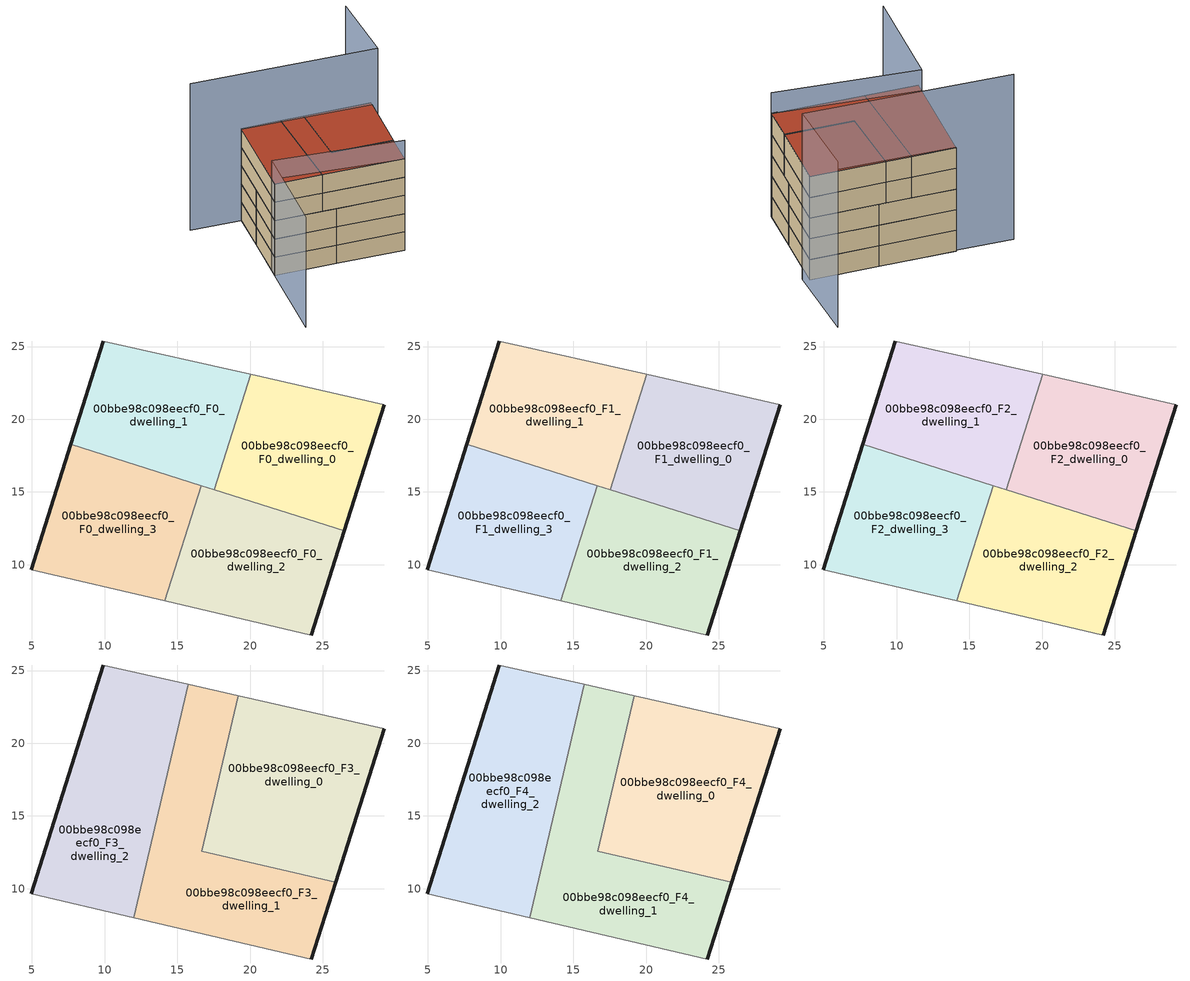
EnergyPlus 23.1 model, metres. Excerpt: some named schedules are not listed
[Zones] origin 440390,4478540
00bbe98c098eecf0_F0_dwelling_0
 floor ground (EU_floor_Construction): 26.49,12.33 29.23,21.01 20.06,23.09 17.55,15.16 z0
 wall outside (EU_wall_Construction): 29.23,21.01 26.49,12.33 z0:3
 wall adiabatic (EU_wall_Construction): 20.06,23.09 29.23,21.01 z0:3
 wall to 00bbe98c098eecf0_F0_dwelling_1 (EU_wall_Construction): 17.55,15.16 20.06,23.09 z0:3
 wall to 00bbe98c098eecf0_F0_dwelling_2 (EU_wall_Construction): 26.49,12.33 17.55,15.16 z0:3
00bbe98c098eecf0_F0_dwelling_1
 floor ground (EU_floor_Construction): 17.55,15.16 20.06,23.09 9.92,25.38 7.67,18.27 z0
 wall outside (EU_wall_Construction): 7.67,18.27 9.92,25.38 z0:3
 wall adiabatic (EU_wall_Construction): 9.92,25.38 20.06,23.09 z0:3
 wall to 00bbe98c098eecf0_F0_dwelling_3 (EU_wall_Construction): 16.65,15.44 7.67,18.27 z0:3
 wall to 00bbe98c098eecf0_F0_dwelling_2 (EU_wall_Construction): 17.55,15.15 16.65,15.44 z0:3
00bbe98c098eecf0_F0_dwelling_2
 floor ground (EU_floor_Construction): 24.22,5.16 26.49,12.33 16.65,15.44 14.15,7.51 z0
 wall outside (EU_wall_Construction): 26.49,12.33 24.22,5.16 z0:3
 wall adiabatic (EU_wall_Construction): 24.22,5.16 14.15,7.51 z0:3
 wall to 00bbe98c098eecf0_F0_dwelling_3 (EU_wall_Construction): 14.15,7.51 16.65,15.44 z0:3
00bbe98c098eecf0_F0_dwelling_3
 floor ground (EU_floor_Construction): 14.15,7.51 16.65,15.44 7.67,18.27 4.95,9.66 z0
 wall outside (EU_wall_Construction): 4.95,9.66 7.67,18.27 z0:3
 wall adiabatic (EU_wall_Construction): 14.15,7.51 4.95,9.66 z0:3
00bbe98c098eecf0_F1_dwelling_0
 floor to 00bbe98c098eecf0_F0_dwelling_0 (EU_floor_Construction): 26.49,12.33 29.23,21.01 20.06,23.09 17.55,15.16 z3
 wall outside (EU_wall_Construction): 29.23,21.01 26.49,12.33 z3:6
 wall adiabatic (EU_wall_Construction): 20.06,23.09 29.23,21.01 z3:6
 wall to 00bbe98c098eecf0_F1_dwelling_1 (EU_wall_Construction): 17.55,15.16 20.06,23.09 z3:6
 wall to 00bbe98c098eecf0_F1_dwelling_2 (EU_wall_Construction): 26.49,12.33 17.55,15.16 z3:6
00bbe98c098eecf0_F1_dwelling_1
 floor to 00bbe98c098eecf0_F0_dwelling_1 (EU_floor_Construction): 17.55,15.16 20.06,23.09 9.92,25.38 7.67,18.27 z3
 wall outside (EU_wall_Construction): 7.67,18.27 9.92,25.38 z3:6
 wall adiabatic (EU_wall_Construction): 9.92,25.38 20.06,23.09 z3:6
 wall to 00bbe98c098eecf0_F1_dwelling_3 (EU_wall_Construction): 16.65,15.44 7.67,18.27 z3:6
 wall to 00bbe98c098eecf0_F1_dwelling_2 (EU_wall_Construction): 17.55,15.15 16.65,15.44 z3:6
00bbe98c098eecf0_F1_dwelling_2
 floor to 00bbe98c098eecf0_F0_dwelling_2 (EU_floor_Construction): 24.22,5.16 26.49,12.33 16.65,15.44 14.15,7.51 z3
 wall outside (EU_wall_Construction): 26.49,12.33 24.22,5.16 z3:6
 wall adiabatic (EU_wall_Construction): 24.22,5.16 14.15,7.51 z3:6
 wall to 00bbe98c098eecf0_F1_dwelling_3 (EU_wall_Construction): 14.15,7.51 16.65,15.44 z3:6
00bbe98c098eecf0_F1_dwelling_3
 floor to 00bbe98c098eecf0_F0_dwelling_3 (EU_floor_Construction): 14.15,7.51 16.65,15.44 7.67,18.27 4.95,9.66 z3
 wall outside (EU_wall_Construction): 4.95,9.66 7.67,18.27 z3:6
 wall adiabatic (EU_wall_Construction): 14.15,7.51 4.95,9.66 z3:6
00bbe98c098eecf0_F2_dwelling_0
 floor to 00bbe98c098eecf0_F1_dwelling_0 (EU_floor_Construction): 26.49,12.33 29.23,21.01 20.06,23.09 17.55,15.16 z6
 wall outside (EU_wall_Construction): 29.23,21.01 26.49,12.33 z6:9
 wall adiabatic (EU_wall_Construction): 20.06,23.09 29.23,21.01 z6:9
 wall to 00bbe98c098eecf0_F2_dwelling_1 (EU_wall_Construction): 17.55,15.16 20.06,23.09 z6:9
 wall to 00bbe98c098eecf0_F2_dwelling_2 (EU_wall_Construction): 26.49,12.33 17.55,15.16 z6:9
 ceiling adiabatic (EU_roof_Construction): 29.23,21.01 26.49,12.33 17.55,15.16 20.06,23.09 z9
00bbe98c098eecf0_F2_dwelling_1
 floor to 00bbe98c098eecf0_F1_dwelling_1 (EU_floor_Construction): 17.55,15.16 20.06,23.09 9.92,25.38 7.67,18.27 z6
 wall outside (EU_wall_Construction): 7.67,18.27 9.92,25.38 z6:9
 wall adiabatic (EU_wall_Construction): 9.92,25.38 20.06,23.09 z6:9
 wall to 00bbe98c098eecf0_F2_dwelling_3 (EU_wall_Construction): 16.65,15.44 7.67,18.27 z6:9
 wall to 00bbe98c098eecf0_F2_dwelling_2 (EU_wall_Construction): 17.55,15.15 16.65,15.44 z6:9
 ceiling adiabatic (EU_roof_Construction): 20.06,23.09 17.55,15.16 17.31,15.23 19.19,23.28 z9
00bbe98c098eecf0_F2_dwelling_2
 floor to 00bbe98c098eecf0_F1_dwelling_2 (EU_floor_Construction): 24.22,5.16 26.49,12.33 16.65,15.44 14.15,7.51 z6
 wall outside (EU_wall_Construction): 26.49,12.33 24.22,5.16 z6:9
 wall adiabatic (EU_wall_Construction): 24.22,5.16 14.15,7.51 z6:9
 wall to 00bbe98c098eecf0_F2_dwelling_3 (EU_wall_Construction): 14.15,7.51 16.65,15.44 z6:9
00bbe98c098eecf0_F2_dwelling_3
 floor to 00bbe98c098eecf0_F1_dwelling_3 (EU_floor_Construction): 14.15,7.51 16.65,15.44 7.67,18.27 4.95,9.66 z6
 wall outside (EU_wall_Construction): 4.95,9.66 7.67,18.27 z6:9
 wall adiabatic (EU_wall_Construction): 14.15,7.51 4.95,9.66 z6:9
00bbe98c098eecf0_F3_dwelling_0
 floor to 00bbe98c098eecf0_F2_dwelling_2 (EU_floor_Construction): 25.88,10.42 26.49,12.33 17.31,15.23 16.69,12.57 z9
 floor adiabatic (EU_floor_Construction): 26.49,12.33 29.23,21.01 19.19,23.28 17.31,15.23 z9
 wall outside (EU_wall_Construction): 29.23,21.01 25.88,10.42 z9:12
 wall adiabatic (EU_wall_Construction): 19.19,23.28 29.23,21.01 z9:12
 wall to 00bbe98c098eecf0_F3_dwelling_1 (EU_wall_Construction): 25.88,10.42 16.69,12.57 19.19,23.28 z9:12
00bbe98c098eecf0_F3_dwelling_1
 floor to 00bbe98c098eecf0_F2_dwelling_2 (EU_floor_Construction): 24.22,5.16 25.88,10.42 16.69,12.57 17.31,15.23 16.65,15.44 14.15,7.51 z9
 floor to 00bbe98c098eecf0_F2_dwelling_1 (EU_floor_Construction): 17.31,15.23 19.19,23.28 15.76,24.06 13.94,16.29 z9
 floor to 00bbe98c098eecf0_F2_dwelling_3 (EU_floor_Construction): 14.15,7.51 16.65,15.44 13.94,16.29 12.01,8.01 z9
 wall outside (EU_wall_Construction): 25.88,10.42 24.22,5.16 z9:12
 wall adiabatic (EU_wall_Construction): 24.22,5.16 12.01,8.01 / 15.76,24.06 19.19,23.28 z9:12
 wall to 00bbe98c098eecf0_F3_dwelling_2 (EU_wall_Construction): 12.01,8.01 15.76,24.06 z9:12
00bbe98c098eecf0_F3_dwelling_2
 floor to 00bbe98c098eecf0_F2_dwelling_1 (EU_floor_Construction): 13.94,16.29 15.76,24.06 9.92,25.38 7.68,18.27 z9
 floor to 00bbe98c098eecf0_F2_dwelling_3 (EU_floor_Construction): 12.01,8.01 13.94,16.29 7.68,18.27 4.95,9.66 z9
 wall outside (EU_wall_Construction): 4.95,9.66 9.92,25.38 z9:12
 wall adiabatic (EU_wall_Construction): 12.01,8.01 4.95,9.66 / 9.92,25.38 15.76,24.06 z9:12
00bbe98c098eecf0_F4_dwelling_0
 floor to 00bbe98c098eecf0_F3_dwelling_0 (EU_floor_Construction): 25.88,10.42 29.23,21.01 19.19,23.28 16.69,12.57 z12
 wall outside (EU_wall_Construction): 29.23,21.01 25.88,10.42 z12:15
 wall adiabatic (EU_wall_Construction): 19.19,23.28 29.23,21.01 z12:15
 wall to 00bbe98c098eecf0_F4_dwelling_1 (EU_wall_Construction): 25.88,10.42 16.69,12.57 19.19,23.28 z12:15
 roof outside (EU_roof_Construction): 29.23,21.01 25.88,10.42 16.69,12.57 19.19,23.28 z15
00bbe98c098eecf0_F4_dwelling_1
 floor to 00bbe98c098eecf0_F3_dwelling_1 (EU_floor_Construction): 24.22,5.16 25.88,10.42 16.69,12.57 19.19,23.28 15.76,24.06 12.01,8.01 z12
 wall outside (EU_wall_Construction): 25.88,10.42 24.22,5.16 z12:15
 wall adiabatic (EU_wall_Construction): 24.22,5.16 12.01,8.01 / 15.76,24.06 19.19,23.28 z12:15
 wall to 00bbe98c098eecf0_F4_dwelling_2 (EU_wall_Construction): 12.01,8.01 15.76,24.06 z12:15
 roof outside (EU_roof_Construction): 19.19,23.28 16.69,12.57 25.88,10.42 24.22,5.16 12.01,8.01 15.76,24.06 z15
00bbe98c098eecf0_F4_dwelling_2
 floor to 00bbe98c098eecf0_F3_dwelling_2 (EU_floor_Construction): 12.01,8.01 15.76,24.06 9.92,25.38 4.95,9.66 z12
 wall outside (EU_wall_Construction): 4.95,9.66 9.92,25.38 z12:15
 wall adiabatic (EU_wall_Construction): 12.01,8.01 4.95,9.66 / 9.92,25.38 15.76,24.06 z12:15
 roof outside (EU_roof_Construction): 15.76,24.06 12.01,8.01 4.95,9.66 9.92,25.38 z15
shading: 0.42,-4.8 5.4,11.07 / 5.4,11.07 24.22,5.16 z0:18; 32.92,32.66 29.86,20.24 / 29.86,20.24 2.32,27.01 z0:24
[Building]
EU S2 Campaign: North Axis=0; Terrain=City; Solar Distribution=FullExterior
[Site:Location]
Madrid: Latitude=40.5; Longitude=-3.5; Time Zone=1; Elevation=609
[SizingPeriod:WeatherFileDays]
AnnualSizingPeriod: Begin Month=1; Begin Day of Month=1; End Month=12; End Day of Month=31; Day of Week for Start Day=Monday; Use Weather File Daylight Saving Period=No; Use Weather File Rain and Snow Indicators=No
[MATERIAL]
EU_InternalMass_Material: Roughness=MediumRough; Thickness=0.1; Conductivity=1; Density=1800; Specific Heat=900; Thermal Absorptance=0.9; Solar Absorptance=0.7; Visible Absorptance=0.7
[MATERIAL:NOMASS] Roughness=MediumRough; Thermal Absorptance=0.9; Solar Absorptance=0.7; Visible Absorptance=0.7
Name | Thermal Resistance
EU_wall_NoMass | 1.60022
EU_roof_NoMass | 1.57597
EU_floor_NoMass | 0.470652
[CONSTRUCTION]
EU_wall_Construction: EU_wall_NoMass
EU_roof_Construction: EU_roof_NoMass
EU_floor_Construction: EU_floor_NoMass
EU_InternalMass_Construction: EU_InternalMass_Material
[ZONE] Type=1; Multiplier=1; Ceiling Height=autocalculate; Floor Area=autocalculate; Part of Total Floor Area=Yes
Name | Volume
00bbe98c098eecf0_F0_dwelling_0; 00bbe98c098eecf0_F1_dwelling_0; 00bbe98c098eecf0_F2_dwelling_0 | 244.951
00bbe98c098eecf0_F3_dwelling_0; 00bbe98c098eecf0_F4_dwelling_0 | 326.59
00bbe98c098eecf0_F0_dwelling_1; 00bbe98c098eecf0_F1_dwelling_1; 00bbe98c098eecf0_F2_dwelling_1 | 244.967
00bbe98c098eecf0_F3_dwelling_1; 00bbe98c098eecf0_F4_dwelling_1 | 326.562
00bbe98c098eecf0_F0_dwelling_2; 00bbe98c098eecf0_F1_dwelling_2; 00bbe98c098eecf0_F2_dwelling_2 | 244.934
00bbe98c098eecf0_F3_dwelling_2; 00bbe98c098eecf0_F4_dwelling_2 | 326.602
00bbe98c098eecf0_F0_dwelling_3; 00bbe98c098eecf0_F1_dwelling_3; 00bbe98c098eecf0_F2_dwelling_3 | 244.948
[INTERNALMASS] Construction=EU_InternalMass_Construction
Name | Zone or ZoneList | Surface Area
00bbe98c098eecf0_F0_dwelling_0_EU_InternalMass | 00bbe98c098eecf0_F0_dwelling_0 | 81.6526
00bbe98c098eecf0_F0_dwelling_1_EU_InternalMass | 00bbe98c098eecf0_F0_dwelling_1 | 81.6556
00bbe98c098eecf0_F0_dwelling_2_EU_InternalMass | 00bbe98c098eecf0_F0_dwelling_2 | 81.6462
00bbe98c098eecf0_F0_dwelling_3_EU_InternalMass | 00bbe98c098eecf0_F0_dwelling_3 | 81.6471
00bbe98c098eecf0_F1_dwelling_0_EU_InternalMass | 00bbe98c098eecf0_F1_dwelling_0 | 81.6526
00bbe98c098eecf0_F1_dwelling_1_EU_InternalMass | 00bbe98c098eecf0_F1_dwelling_1 | 81.6556
00bbe98c098eecf0_F1_dwelling_2_EU_InternalMass | 00bbe98c098eecf0_F1_dwelling_2 | 81.6462
00bbe98c098eecf0_F1_dwelling_3_EU_InternalMass | 00bbe98c098eecf0_F1_dwelling_3 | 81.6471
00bbe98c098eecf0_F2_dwelling_0_EU_InternalMass | 00bbe98c098eecf0_F2_dwelling_0 | 81.6526
00bbe98c098eecf0_F2_dwelling_1_EU_InternalMass | 00bbe98c098eecf0_F2_dwelling_1 | 81.6556
00bbe98c098eecf0_F2_dwelling_2_EU_InternalMass | 00bbe98c098eecf0_F2_dwelling_2 | 81.6462
00bbe98c098eecf0_F2_dwelling_3_EU_InternalMass | 00bbe98c098eecf0_F2_dwelling_3 | 81.6471
00bbe98c098eecf0_F3_dwelling_0_EU_InternalMass | 00bbe98c098eecf0_F3_dwelling_0 | 108.862
00bbe98c098eecf0_F3_dwelling_1_EU_InternalMass | 00bbe98c098eecf0_F3_dwelling_1 | 108.854
00bbe98c098eecf0_F3_dwelling_2_EU_InternalMass | 00bbe98c098eecf0_F3_dwelling_2 | 108.865
00bbe98c098eecf0_F4_dwelling_0_EU_InternalMass | 00bbe98c098eecf0_F4_dwelling_0 | 108.862
00bbe98c098eecf0_F4_dwelling_1_EU_InternalMass | 00bbe98c098eecf0_F4_dwelling_1 | 108.854
00bbe98c098eecf0_F4_dwelling_2_EU_InternalMass | 00bbe98c098eecf0_F4_dwelling_2 | 108.865
[OTHEREQUIPMENT] Fuel Type=Electricity; Design Level Calculation Method=Watts/Area; Power per Zone Floor Area=1; Fraction Latent=0; Fraction Radiant=0; Fraction Lost=0; Carbon Dioxide Generation Rate=0; EndUse Subcategory=EU_Step8_InternalGains
Name | Zone or ZoneList or Space or SpaceList | Schedule
EU_Step8_InternalGain_00bbe98c098eecf0_F0_dwelling_0_f000 | 00bbe98c098eecf0_F0_dwelling_0 | EU_Step8_GainSchedule_00bbe98c098eecf0_F0_dwelling_0_f000
EU_Step8_InternalGain_00bbe98c098eecf0_F0_dwelling_1_f000 | 00bbe98c098eecf0_F0_dwelling_1 | EU_Step8_GainSchedule_00bbe98c098eecf0_F0_dwelling_1_f000
EU_Step8_InternalGain_00bbe98c098eecf0_F0_dwelling_2_f000 | 00bbe98c098eecf0_F0_dwelling_2 | EU_Step8_GainSchedule_00bbe98c098eecf0_F0_dwelling_2_f000
EU_Step8_InternalGain_00bbe98c098eecf0_F0_dwelling_3_f000 | 00bbe98c098eecf0_F0_dwelling_3 | EU_Step8_GainSchedule_00bbe98c098eecf0_F0_dwelling_3_f000
EU_Step8_InternalGain_00bbe98c098eecf0_F1_dwelling_0_f000 | 00bbe98c098eecf0_F1_dwelling_0 | EU_Step8_GainSchedule_00bbe98c098eecf0_F1_dwelling_0_f000
EU_Step8_InternalGain_00bbe98c098eecf0_F1_dwelling_1_f000 | 00bbe98c098eecf0_F1_dwelling_1 | EU_Step8_GainSchedule_00bbe98c098eecf0_F1_dwelling_1_f000
EU_Step8_InternalGain_00bbe98c098eecf0_F1_dwelling_2_f000 | 00bbe98c098eecf0_F1_dwelling_2 | EU_Step8_GainSchedule_00bbe98c098eecf0_F1_dwelling_2_f000
EU_Step8_InternalGain_00bbe98c098eecf0_F1_dwelling_3_f000 | 00bbe98c098eecf0_F1_dwelling_3 | EU_Step8_GainSchedule_00bbe98c098eecf0_F1_dwelling_3_f000
EU_Step8_InternalGain_00bbe98c098eecf0_F2_dwelling_0_f000 | 00bbe98c098eecf0_F2_dwelling_0 | EU_Step8_GainSchedule_00bbe98c098eecf0_F2_dwelling_0_f000
EU_Step8_InternalGain_00bbe98c098eecf0_F2_dwelling_1_f000 | 00bbe98c098eecf0_F2_dwelling_1 | EU_Step8_GainSchedule_00bbe98c098eecf0_F2_dwelling_1_f000
EU_Step8_InternalGain_00bbe98c098eecf0_F2_dwelling_2_f000 | 00bbe98c098eecf0_F2_dwelling_2 | EU_Step8_GainSchedule_00bbe98c098eecf0_F2_dwelling_2_f000
EU_Step8_InternalGain_00bbe98c098eecf0_F2_dwelling_3_f000 | 00bbe98c098eecf0_F2_dwelling_3 | EU_Step8_GainSchedule_00bbe98c098eecf0_F2_dwelling_3_f000
EU_Step8_InternalGain_00bbe98c098eecf0_F3_dwelling_0_f000 | 00bbe98c098eecf0_F3_dwelling_0 | EU_Step8_GainSchedule_00bbe98c098eecf0_F3_dwelling_0_f000
EU_Step8_InternalGain_00bbe98c098eecf0_F3_dwelling_1_f000 | 00bbe98c098eecf0_F3_dwelling_1 | EU_Step8_GainSchedule_00bbe98c098eecf0_F3_dwelling_1_f000
EU_Step8_InternalGain_00bbe98c098eecf0_F3_dwelling_2_f000 | 00bbe98c098eecf0_F3_dwelling_2 | EU_Step8_GainSchedule_00bbe98c098eecf0_F3_dwelling_2_f000
EU_Step8_InternalGain_00bbe98c098eecf0_F4_dwelling_0_f000 | 00bbe98c098eecf0_F4_dwelling_0 | EU_Step8_GainSchedule_00bbe98c098eecf0_F4_dwelling_0_f000
EU_Step8_InternalGain_00bbe98c098eecf0_F4_dwelling_1_f000 | 00bbe98c098eecf0_F4_dwelling_1 | EU_Step8_GainSchedule_00bbe98c098eecf0_F4_dwelling_1_f000
EU_Step8_InternalGain_00bbe98c098eecf0_F4_dwelling_2_f000 | 00bbe98c098eecf0_F4_dwelling_2 | EU_Step8_GainSchedule_00bbe98c098eecf0_F4_dwelling_2_f000
[ZONEVENTILATION:DESIGNFLOWRATE] Schedule=EU_AlwaysOn; Design Flow Rate Calculation Method=AirChanges/Hour; Air Changes per Hour=0.480704; Ventilation Type=Natural; Fan Pressure Rise=0; Fan Total Efficiency=1; Constant Term Coefficient=1; Temperature Term Coefficient=0; Velocity Term Coefficient=0; Velocity Squared Term Coefficient=0; Minimum Indoor Temperature=-100; Maximum Indoor Temperature=100; Delta Temperature=-100; Minimum Outdoor Temperature=-100; Maximum Outdoor Temperature=100; Maximum Wind Speed=40
Name | Zone or ZoneList or Space or SpaceList
EU_ConstantAir_00bbe98c098eecf0_F0_dwelling_0 | 00bbe98c098eecf0_F0_dwelling_0
EU_ConstantAir_00bbe98c098eecf0_F0_dwelling_1 | 00bbe98c098eecf0_F0_dwelling_1
EU_ConstantAir_00bbe98c098eecf0_F0_dwelling_2 | 00bbe98c098eecf0_F0_dwelling_2
EU_ConstantAir_00bbe98c098eecf0_F0_dwelling_3 | 00bbe98c098eecf0_F0_dwelling_3
EU_ConstantAir_00bbe98c098eecf0_F1_dwelling_0 | 00bbe98c098eecf0_F1_dwelling_0
EU_ConstantAir_00bbe98c098eecf0_F1_dwelling_1 | 00bbe98c098eecf0_F1_dwelling_1
EU_ConstantAir_00bbe98c098eecf0_F1_dwelling_2 | 00bbe98c098eecf0_F1_dwelling_2
EU_ConstantAir_00bbe98c098eecf0_F1_dwelling_3 | 00bbe98c098eecf0_F1_dwelling_3
EU_ConstantAir_00bbe98c098eecf0_F2_dwelling_0 | 00bbe98c098eecf0_F2_dwelling_0
EU_ConstantAir_00bbe98c098eecf0_F2_dwelling_1 | 00bbe98c098eecf0_F2_dwelling_1
EU_ConstantAir_00bbe98c098eecf0_F2_dwelling_2 | 00bbe98c098eecf0_F2_dwelling_2
EU_ConstantAir_00bbe98c098eecf0_F2_dwelling_3 | 00bbe98c098eecf0_F2_dwelling_3
EU_ConstantAir_00bbe98c098eecf0_F3_dwelling_0 | 00bbe98c098eecf0_F3_dwelling_0
EU_ConstantAir_00bbe98c098eecf0_F3_dwelling_1 | 00bbe98c098eecf0_F3_dwelling_1
EU_ConstantAir_00bbe98c098eecf0_F3_dwelling_2 | 00bbe98c098eecf0_F3_dwelling_2
EU_ConstantAir_00bbe98c098eecf0_F4_dwelling_0 | 00bbe98c098eecf0_F4_dwelling_0
EU_ConstantAir_00bbe98c098eecf0_F4_dwelling_1 | 00bbe98c098eecf0_F4_dwelling_1
EU_ConstantAir_00bbe98c098eecf0_F4_dwelling_2 | 00bbe98c098eecf0_F4_dwelling_2
[HVACTEMPLATE:THERMOSTAT] Constant Heating Setpoint=20; Constant Cooling Setpoint=50
EU_HeatOnly_00bbe98c098eecf0_F0_dwelling_0; EU_HeatOnly_00bbe98c098eecf0_F0_dwelling_1; EU_HeatOnly_00bbe98c098eecf0_F0_dwelling_2; EU_HeatOnly_00bbe98c098eecf0_F0_dwelling_3; EU_HeatOnly_00bbe98c098eecf0_F1_dwelling_0; EU_HeatOnly_00bbe98c098eecf0_F1_dwelling_1; EU_HeatOnly_00bbe98c098eecf0_F1_dwelling_2; EU_HeatOnly_00bbe98c098eecf0_F1_dwelling_3; EU_HeatOnly_00bbe98c098eecf0_F2_dwelling_0; EU_HeatOnly_00bbe98c098eecf0_F2_dwelling_1; EU_HeatOnly_00bbe98c098eecf0_F2_dwelling_2; EU_HeatOnly_00bbe98c098eecf0_F2_dwelling_3; EU_HeatOnly_00bbe98c098eecf0_F3_dwelling_0; EU_HeatOnly_00bbe98c098eecf0_F3_dwelling_1; EU_HeatOnly_00bbe98c098eecf0_F3_dwelling_2; EU_HeatOnly_00bbe98c098eecf0_F4_dwelling_0; EU_HeatOnly_00bbe98c098eecf0_F4_dwelling_1; EU_HeatOnly_00bbe98c098eecf0_F4_dwelling_2
[HVACTEMPLATE:ZONE:IDEALLOADSAIRSYSTEM] System Availability Schedule=EU_AlwaysOn; Maximum Heating Supply Air Temperature=50; Minimum Cooling Supply Air Temperature=13; Maximum Heating Supply Air Humidity Ratio=0.0156; Minimum Cooling Supply Air Humidity Ratio=0.0077; Heating Limit=NoLimit; Cooling Limit=NoLimit; Heating Availability Schedule=EU_AlwaysOn; Cooling Availability Schedule=EU_CoolingOff; Dehumidification Control Type=ConstantSensibleHeatRatio; Cooling Sensible Heat Ratio=0.7; Dehumidification Setpoint=60; Humidification Control Type=None; Humidification Setpoint=30; Outdoor Air Method=None; Outdoor Air Flow Rate per Person=0.00944; Outdoor Air Flow Rate per Zone Floor Area=0; Outdoor Air Flow Rate per Zone=0; Demand Controlled Ventilation Type=None; Outdoor Air Economizer Type=NoEconomizer; Heat Recovery Type=None; Sensible Heat Recovery Effectiveness=0.7; Latent Heat Recovery Effectiveness=0.65
Name | Template Thermostat
00bbe98c098eecf0_F0_dwelling_0 | EU_HeatOnly_00bbe98c098eecf0_F0_dwelling_0
00bbe98c098eecf0_F0_dwelling_1 | EU_HeatOnly_00bbe98c098eecf0_F0_dwelling_1
00bbe98c098eecf0_F0_dwelling_2 | EU_HeatOnly_00bbe98c098eecf0_F0_dwelling_2
00bbe98c098eecf0_F0_dwelling_3 | EU_HeatOnly_00bbe98c098eecf0_F0_dwelling_3
00bbe98c098eecf0_F1_dwelling_0 | EU_HeatOnly_00bbe98c098eecf0_F1_dwelling_0
00bbe98c098eecf0_F1_dwelling_1 | EU_HeatOnly_00bbe98c098eecf0_F1_dwelling_1
00bbe98c098eecf0_F1_dwelling_2 | EU_HeatOnly_00bbe98c098eecf0_F1_dwelling_2
00bbe98c098eecf0_F1_dwelling_3 | EU_HeatOnly_00bbe98c098eecf0_F1_dwelling_3
